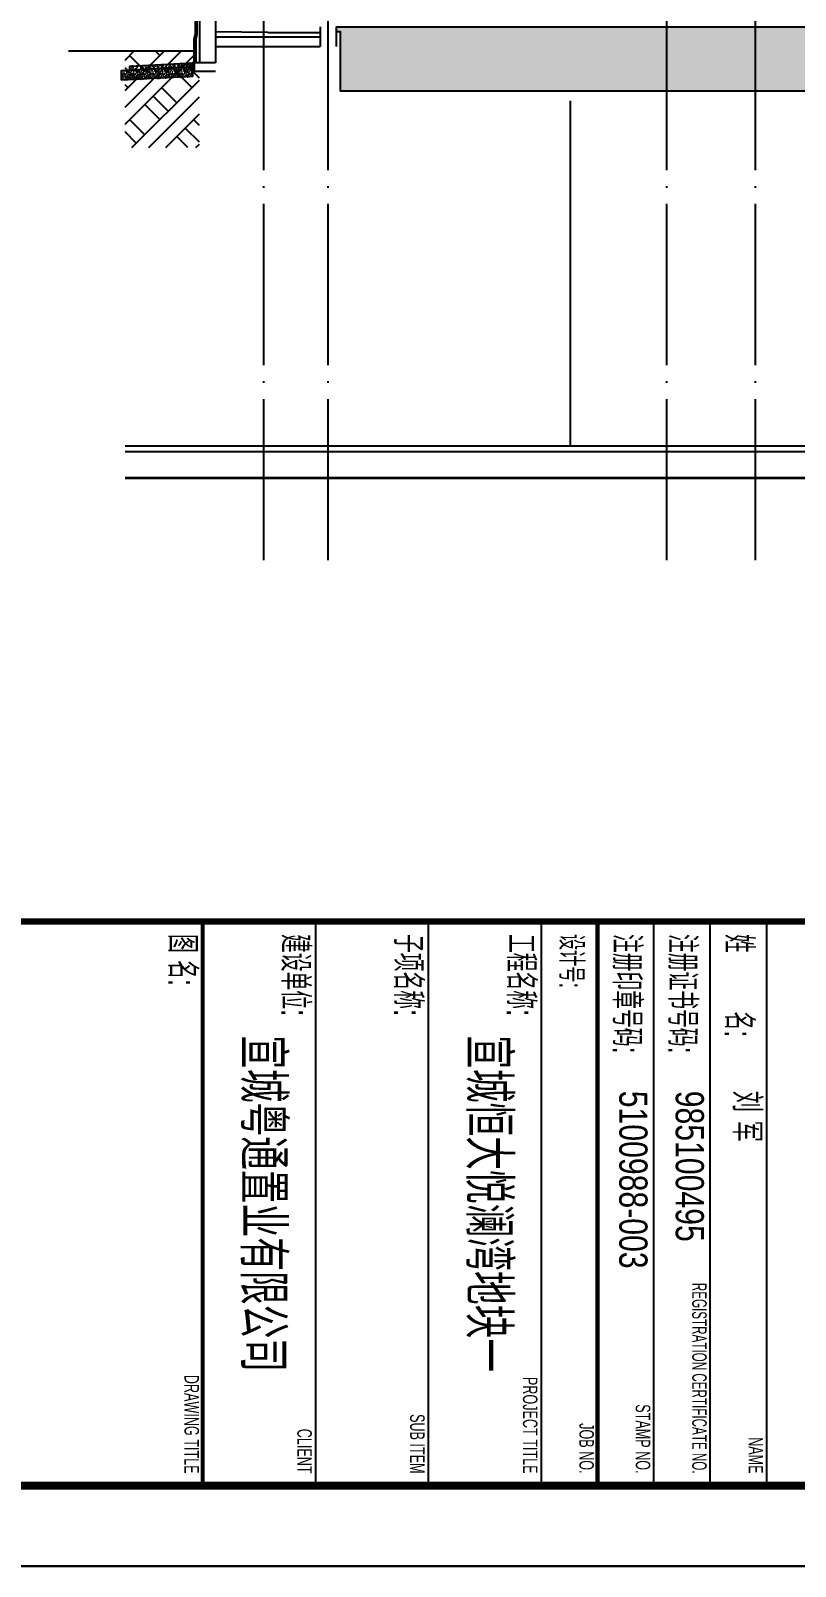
# Model space of a CAD drawing. Extents: x -12446 to 284554, y -295110 to 165007.
# Drawn here: x 244589 to 254076, y -274110 to -255057 of the extents above; entities that cross this region are included whole.
import ezdxf
from ezdxf.enums import TextEntityAlignment as Align

# ---------------------------------------------------------------- set-up
doc = ezdxf.new("R2010")
doc.units = 0
doc.header["$LTSCALE"] = 1000
doc.linetypes.add('AX-14-E$0$DASH', pattern=[0.35, 0.25, -0.1])
doc.linetypes.add('AX-14-E$0$DOTE', pattern=[2.42, 2, -0.2, 0.02, -0.2])
doc.layers.get('0').update_dxf_attribs({"linetype": 'CONTINUOUS'})
for name, color, linetype in [('A-Anno-Note', 241, 'CONTINUOUS'), ('A-Detl-Thin', 131, 'CONTINUOUS'), ('AX-14-E$0$A-Detl-Medm', 40, 'CONTINUOUS'), ('AX-14-E$0$A-Detl-Patt', 8, 'CONTINUOUS'), ('AX-14-E$0$A-Detl-Thin', 131, 'CONTINUOUS'), ('AX-14-E$0$A-detl-XH', 8, 'CONTINUOUS'), ('AX-14-E$0$A-Wall', 2, 'CONTINUOUS'), ('AX-14-E$0$AX-31-B01$0$A-Grid-Iden', 11, 'CONTINUOUS'), ('AX-31-B01$0$A-Grid-Iden', 11, 'CONTINUOUS')]:
    doc.layers.add(name, color=color, linetype=linetype)
doc.layers.add('AX-14-E$0$A-Grid', color=222, linetype='AX-14-E$0$DOTE', plot=False)
doc.styles.add('AX-TK-HF-20180023$0$AC-TK-CD-20180143-S001-JS$0$HZ', font='jzfz_ena.shx', dxfattribs={"width": 0.7, "bigfont": 'jzfz_cna.shx'})
doc.styles.add('AX-TK-HF-20190012-S001-TQ2$0$HZ', font='jzfz_ena.shx', dxfattribs={"width": 0.7, "bigfont": 'jzfz_cna.shx'})

# ---------------------------------------------------------------- blocks, each defined once
blk = doc.blocks.new('*U181')
at = {"color": 4}
blk.add_lwpolyline([(-831, -10), (10, -10), (10, 584), (-831, 584)], close=True, dxfattribs=at)
at = {"color": 4, "const_width": 1}
blk.add_lwpolyline([(-806, 0), (0, 0), (0, 574), (-806, 574)], close=True, dxfattribs=at)
at = {"color": 4, "const_width": 0.75}
blk.add_lwpolyline([(-70, 0), (-70, 574)], dxfattribs=at)
blk = doc.blocks.new('*U401')
at = {"color": 4}
blk.add_lwpolyline([(-831, -10), (10, -10), (10, 584), (-831, 584)], close=True, dxfattribs=at)
at = {"color": 4, "const_width": 1}
blk.add_lwpolyline([(-806, 0), (0, 0), (0, 574), (-806, 574)], close=True, dxfattribs=at)
at = {"color": 4, "const_width": 0.75}
blk.add_lwpolyline([(-70, 0), (-70, 574)], dxfattribs=at)
blk = doc.blocks.new('AX-TK-HF-20190012-S001-TQ2$0$A$C1AD07936')
at = {"color": 60, "style": 'AX-TK-HF-20190012-S001-TQ2$0$HZ', "width": 0.8}
for tag, p in [('工程项目', (-35, 235.53)), ('建设单位', (-35, 207.53))]:
    blk.add_attdef(tag, text='', height=5.5, dxfattribs=at).set_placement(p, align=Align.BOTTOM_CENTER)
at = {"color": 0, "style": 'AX-TK-HF-20190012-S001-TQ2$0$HZ', "width": 0.8}
for tag, p in [('设总1', (-40, 116.18)), ('设总2', (-40, 109.18))]:
    blk.add_attdef(tag, text='', height=3, dxfattribs=at).set_placement(p, align=Align.BOTTOM_CENTER)
blk = doc.blocks.new('AX-TK-HF-20190012-S001-TQ2$0$BZTQ')
at = {"color": 4}
for p, q in [((0, 275.68), (-70, 275.68)), ((0, 268.68), (-70, 268.68)), ((0, 261.68), (-70, 261.68)), ((-70, 247.68), (0, 247.68)), ((-70, 233.68), (0, 233.68)), ((-70, 233.68), (0, 233.68)), ((-70, 219.68), (0, 219.68))]:
    blk.add_line(p, q, dxfattribs=at)
at = {"color": 4, "const_width": 0.5}
for points in [[(0, 254.68), (-70, 254.68)], [(-70, 205.68), (0, 205.68)]]:
    blk.add_lwpolyline(points, dxfattribs=at)
at = {"style": 'AX-TK-HF-20190012-S001-TQ2$0$HZ'}
for s, width, p in [('NAME', 0.65, (-1.5, 273.43)), ('REGISTRATION CERTIFICATE NO.', 0.6, (-1.5, 266.43)), ('STAMP NO.', 0.65, (-1.5, 259.43)), ('JOB NO.', 0.65, (-1.5, 252.43)), ('PROJECT TITLE', 0.65, (-1.5, 245.43)), ('SUB ITEM', 0.65, (-1.5, 231.43)), ('CLIENT', 0.65, (-1.5, 217.43)), ('DRAWING TITLE', 0.65, (-1.5, 203.43))]:
    blk.add_text(s, height=1.8, dxfattribs=dict(at, width=width)).set_placement(p, align=Align.RIGHT)
at = {"style": 'AX-TK-HF-20190012-S001-TQ2$0$HZ', "width": 0.7}
for s, height, p in [('姓        名:', 3.5, (-68.45, 270.48)), ('注册证书号码:', 3.5, (-68.45, 263.46)), ('注册印章号码:', 3.5, (-68.45, 256.57)), ('设计号:', 3, (-68.45, 249.93)), ('工程名称:', 3.5, (-68.45, 243.43)), ('子项名称:', 3.5, (-68.45, 229.43)), ('建设单位:', 3.5, (-68.45, 215.43)), ('图 名:', 3.5, (-68.45, 201.43))]:
    blk.add_text(s, height=height, dxfattribs=at).set_placement(p)
blk = doc.blocks.new('AX-TK-HF-20190012-S001-TQ2')
blk.add_blockref('AX-TK-HF-20190012-S001-TQ2$0$BZTQ', (0, 0))
ref = blk.add_blockref('AX-TK-HF-20190012-S001-TQ2$0$A$C1AD07936', (0, 1.22))
ref.add_attrib('工程项目', '宣城恒大悦澜湾地块一', dxfattribs={"color": 60, "height": 5.5, "style": 'AX-TK-HF-20190012-S001-TQ2$0$HZ', "width": 0.8}).set_placement((-35, 236.75), align=Align.BOTTOM_CENTER)
ref.add_attrib('建设单位', '宣城粤通置业有限公司', dxfattribs={"color": 60, "height": 5.5, "style": 'AX-TK-HF-20190012-S001-TQ2$0$HZ', "width": 0.8}).set_placement((-35, 208.75), align=Align.BOTTOM_CENTER)
blk = doc.blocks.new('AX-14-E$0$A$C0AF705B0')
at = {"layer": 'AX-14-E$0$A-Detl-Patt'}
h = blk.add_hatch(dxfattribs=at)
h.set_pattern_fill('混凝土', color=256, scale=50)
h.set_pattern_definition([(50, (-245829.03, 261313.84), (358.6301, -31.37607), [37.5, -412.5]), (355, (-245829.03, 261313.84), (-69.37567, 376.09607), [30, -330]), (100.4514, (-245799.15, 261311.22), (289.2547, 344.71977), [31.8701, -350.57106]), (46.1842, (-245829.03, 261413.84), (533.6205, -82.7595), [56.25, -618.75]), (96.6356, (-245784.56, 261406.94), (467.33135, 487.0589), [47.80514, -525.8565]), (351.1842, (-245829.03, 261413.84), (467.331, 487.0593), [45, -495]), (21, (-245779.03, 261388.84), (298.45353, -201.30945), [37.5, -412.5]), (326, (-245779.03, 261388.84), (121.65767, 362.57502), [30, -330]), (71.4514, (-245754.16, 261372.06), (420.1113, 161.26525), [31.8701, -350.57106]), (37.5, (-245829.03, 261313.84), (6.079928, 166.446927), [0, -326, 0, -335, 0, -331.25]), (7.5, (-245829.03, 261313.84), (131.53477, 197.20586), [0, -191, 0, -318.5, 0, -126.25]), (327.5, (-245940.53, 261313.84), (266.91122, -11.277436), [0, -125, 0, -390, 0, -517.5]), (317.5, (-245990.53, 261313.84), (291.59308, 50.05249), [0, -162.5, 0, -259, 0, -367.5])])
h.paths.add_polyline_path([(13700, 979), (13700, 259), (2450, 259), (2450, 994), (2400, 994), (2400, 1059), (10400, 1059), (10400, 1039), (13900, 1039), (13900, 979)])
at = {"layer": 'AX-14-E$0$A-Detl-Thin'}
h = blk.add_hatch(color=256, dxfattribs=at)
h.dxf.hatch_style = 1
h.paths.add_polyline_path([(635, 609), (635, 905), (650, 965), (650, 1384), (635, 1384), (635, 1434), (655, 1434), (655, 1404), (670, 1404), (670, 963), (655, 903), (655, 609)])
for p, q in [((900, 1494), (900, 609)), ((900, 1059), (900, 934)), ((1550, 985), (900, 996)), ((1550, 985), (2200, 988)), ((2200, 1059), (2200, 814)), ((2400, 814), (2400, 1059)), ((900, 934), (2200, 934)), ((900, 934), (900, 814)), ((900, 814), (2200, 814)), ((635, 609), (635, 509)), ((900, 609), (700, 609)), ((635, 509), (900, 509))]:
    blk.add_line(p, q, dxfattribs=at)
for points in [[(700, 1494), (620, 1494), (620, 1434), (635, 1434), (635, 1384), (650, 1384), (650, 965), (635, 905), (635, 609)], [(620, 1494), (620, 1434), (700, 1434), (700, 609), (635, 609)], [(620, 1494), (620, 1434), (700, 1434), (700, 609), (635, 609)], [(635, 1434), (635, 1384), (650, 1384), (650, 965), (635, 905), (635, 609)]]:
    blk.add_lwpolyline(points, dxfattribs=at)
for points in [[(635, 609), (635, 905), (650, 965), (650, 1384), (635, 1384), (635, 1434), (655, 1434), (655, 1404), (670, 1404), (670, 963), (655, 903), (655, 609), (635, 609)], [(13700, 979), (13700, 259), (2450, 259), (2450, 994), (2400, 994), (2400, 1059), (10400, 1059), (10400, 1039), (13900, 1039), (13900, 979)]]:
    blk.add_lwpolyline(points, close=True, dxfattribs=at)
blk = doc.blocks.new('AX-14-E$0$A$C5B1F4B75')
at = {"layer": 'AX-14-E$0$A-detl-XH', "linetype": 'Continuous'}
blk.add_hatch(color=256, dxfattribs=at).paths.add_polyline_path([(0, 100), (-20, 100), (-20, 60), (0, 60)])
h = blk.add_hatch(dxfattribs=at)
h.set_pattern_fill('HOUND', color=256, scale=5, style=0)
h.set_pattern_definition([(180, (-66896.956, 2947.6813), (-9.525, 2.38125), [38.1, -19.05]), (90, (-66896.956, 2947.6813), (2.38125, -9.525), [38.1, -19.05])])
h.paths.add_polyline_path([(-20, 0), (-20, 60), (0, 60), (0, 0)])
at = {"layer": 'AX-14-E$0$A-Detl-Medm'}
for points in [[(0, 100), (-20, 100), (-20, 60), (0, 60)], [(-20, 60), (0, 60), (0, 0), (-20, 0)]]:
    blk.add_lwpolyline(points, close=True, dxfattribs=at)
blk = doc.blocks.new('AX-14-E$0$A$C743E540A')
at = {"layer": 'AX-14-E$0$A-Detl-Patt', "linetype": 'Continuous'}
h = blk.add_hatch(dxfattribs=at)
h.set_pattern_fill('混凝土', color=256, scale=10, style=0)
h.set_pattern_definition([(50, (834.904, -38425.974), (71.72602, -6.27521), [7.5, -82.5]), (355, (834.904, -38425.974), (-13.87513, 75.21921), [6, -66]), (100.4514, (840.88, -38426.5), (57.85094, 68.94395), [6.37402, -70.11421]), (46.1842, (834.9, -38405.97), (106.7241, -16.5519), [11.25, -123.75]), (96.6356, (843.8, -38407.35), (93.46627, 97.4118), [9.56103, -105.1713]), (351.1842, (834.9, -38405.97), (93.4662, 97.41186), [9, -99]), (21, (844.904, -38410.974), (59.690705, -40.26189), [7.5, -82.5]), (326, (844.904, -38410.974), (24.33153, 72.515), [6, -66]), (71.4514, (849.88, -38414.33), (84.02226, 32.25305), [6.37402, -70.11421]), (37.5, (834.904, -38425.974), (1.215986, 33.289385), [0, -65.2, 0, -67, 0, -66.25]), (7.5, (834.904, -38425.974), (26.306954, 39.44117), [0, -38.2, 0, -63.7, 0, -25.25]), (327.5, (812.604, -38425.974), (53.382244, -2.255487), [0, -25, 0, -78, 0, -103.5]), (317.5, (802.604, -38425.974), (58.318617, 10.0105), [0, -32.5, 0, -51.8, 0, -73.5])])
h.paths.add_polyline_path([(100, 125), (100, 175), (880, 214), (880, 164)])
at = {"layer": 'AX-14-E$0$A-Detl-Patt'}
h = blk.add_hatch(dxfattribs=at)
h.set_pattern_fill('加气混凝土', color=8, scale=10, style=0)
h.set_pattern_definition([(0, (870.3, -38462.57), (60, 120), [0, -120]), (0, (800.1, -38478.77), (60, 120), [0, -120]), (0, (839.1, -38479.97), (60, 120), [0, -120]), (0, (881.7, -38444.57), (60, 120), [0, -120]), (0, (831.9, -38485.97), (60, 120), [0, -120]), (0, (893.7, -38368.97), (60, 120), [0, -120]), (0, (857.1, -38378.57), (60, 120), [0, -120]), (0, (876.3, -38393.57), (60, 120), [0, -120]), (0, (778.5, -38395.97), (60, 120), [0, -120]), (0, (837.3, -38401.37), (60, 120), [0, -120]), (0, (814.5, -38431.97), (60, 120), [0, -120]), (0, (815.7, -38476.97), (60, 120), [0, -120]), (0, (860.7, -38481.77), (60, 120), [0, -120]), (0, (893.7, -38428.97), (60, 120), [0, -120]), (0, (781.5, -38447.57), (60, 120), [0, -120]), (0, (791.7, -38427.17), (60, 120), [0, -120]), (0, (838.5, -38435.57), (60, 120), [0, -120]), (0, (821.7, -38452.97), (60, 120), [0, -120]), (0, (812.1, -38413.37), (60, 120), [0, -120]), (0, (827.1, -38368.37), (60, 120), [0, -120]), (0, (786.3, -38472.77), (60, 120), [0, -120]), (0, (852.3, -38392.97), (60, 120), [0, -120]), (0, (796.5, -38391.17), (60, 120), [0, -120]), (0, (786.9, -38375.57), (60, 120), [0, -120]), (130.601294, (886.333, -38406.545), (-299.9999967, 360.0000016), [5.2683, -2207.4222]), (18.43495, (877.761, -38404.26), (299.999999, 119.999999), [5.42105, -753.52558]), (90, (877.76, -38409.4), (60, 120), [5.14286, -234.85713]), (161.56505, (882.904, -38411.117), (-300.0000015, 119.999991), [5.42105, -753.52558]), (53.1301, (882.904, -38411.117), (60, 120), [5.7143, -594.2857]), (135, (887.476, -38472.26), (-60.000007, 119.99999), [4.84873, -334.56252]), (45, (880.62, -38472.26), (60, 120), [4.84873, -334.56252]), (135, (884.047, -38475.69), (-60.000007, 119.99999), [4.84873, -334.56252]), (45, (884.047, -38475.69), (60, 120), [4.84873, -334.56252]), (116.56505, (829.76, -38391.69), (-1e-05, 240), [6.38877, -127.7753]), (180, (826.9, -38385.97), (-60, 120), [6.85714, -113.14285]), (63.43495, (817.19, -38391.69), (5e-07, 240), [6.38877, -127.7753]), (116.56505, (820.05, -38397.4), (-1e-05, 240), [6.38877, -127.7753]), (0, (820.05, -38397.4), (60, 120), [6.85714, -113.14285]), (63.43495, (826.9, -38397.4), (5e-07, 240), [6.38877, -127.7753]), (107.102728, (874.9043, -38432.2595), (-179.9999931, 600.00000097), [7.77227, -3256.5805]), (143.972626, (872.619, -38424.831), (-1139.9999855, 839.999999), [7.77227, -1624.404]), (180, (866.33, -38420.26), (-60, 120), [7.42857, -112.57142]), (36.027373, (852.619, -38424.831), (1139.9999916, 839.999991), [7.77227, -1624.404]), (71.56505, (850.333, -38431.688), (180.000001, 599.999999), [7.22806, -751.71856]), (107.102728, (852.6186, -38439.1167), (-179.9999931, 600.00000097), [7.77227, -3256.5805]), (143.972626, (858.904, -38443.688), (-1139.9999855, 839.999999), [7.77227, -1624.404]), (0, (858.9, -38443.69), (60, 120), [7.42857, -112.57142]), (36.027373, (866.333, -38443.688), (1139.9999916, 839.999991), [7.77227, -1624.404]), (71.56505, (872.619, -38439.117), (180.000001, 599.999999), [7.22806, -751.71856]), (150.25512, (876.047, -38376.26), (-180.0000004, 119.9999985), [4.607, -962.86392]), (90, (872.05, -38378.545), (60, 120), [4.57143, -235.42855]), (29.74488, (872.047, -38378.545), (180, 119.9999994), [4.607, -962.86392]), (116.56505, (848.05, -38461.4), (-1e-05, 240), [6.38877, -127.7753]), (168.690067, (845.19, -38455.688), (-540.0000004, 119.999997), [5.82745, -1217.9371]), (41.185925, (834.9043, -38458.545), (1499.9999909, 1319.99998846), [6.07437, -2545.1604]), (90, (834.904, -38464.26), (60, 120), [5.7143, -234.2857]), (138.814074, (839.476, -38468.2595), (-1499.9999733, 1320.0000084), [6.07437, -2545.1604]), (16.699244, (839.476, -38468.2595), (1979.9999851, 599.9999937), [5.9659, -2499.7075]), (60.945396, (845.19, -38466.545), (59.9999998, 119.9999989), [5.8832, -2465.0679]), (109.983106, (797.7615, -38411.1167), (-300.0000011, 839.9999978), [6.6884, -2802.4395]), (155.556045, (795.476, -38404.831), (-780.000003, 359.9999925), [6.9046, -2893.0263]), (24.443955, (782.9043, -38404.831), (780.0000004, 359.9999983), [6.9046, -2893.0263]), (70.016893, (780.6186, -38411.1167), (300.0000009, 839.9999979), [6.6884, -2802.4395]), (109.983106, (782.9043, -38417.4024), (-300.0000011, 839.9999978), [6.6884, -2802.4395]), (160.016893, (789.19, -38419.688), (-300.0000002, 119.9999945), [6.6884, -1397.8755]), (19.983107, (789.19, -38419.688), (299.9999984, 119.9999998), [6.6884, -1397.8755]), (70.016893, (795.476, -38417.4024), (300.0000009, 839.9999979), [6.6884, -2802.4395]), (122.005383, (842.333, -38421.974), (-60.000008, 119.999994), [5.39085, -1126.6868]), (18.43495, (834.333, -38419.117), (299.999999, 119.999999), [5.42105, -753.52558]), (90, (834.33, -38424.26), (60, 120), [5.14286, -234.85713]), (161.56505, (839.476, -38425.974), (-300.0000015, 119.999991), [5.42105, -753.52558]), (54.462322, (839.476, -38425.974), (419.9999994, 599.9999991), [4.9156, -2059.6423]), (116.56505, (807.48, -38451.12), (-1e-05, 240), [6.38877, -127.7753]), (180, (804.62, -38445.4), (-60, 120), [6.2857, -113.71428]), (59.036243, (794.904, -38451.117), (60.0000002, 119.9999994), [6.66395, -1392.7644]), (120.963756, (798.333, -38456.831), (-60.0000082, 119.9999945), [6.66395, -1392.7644]), (0, (798.33, -38456.83), (60, 120), [6.2857, -113.71428]), (63.43495, (804.62, -38456.83), (5e-07, 240), [6.38877, -127.7753])])
h.paths.add_polyline_path([(0, 0), (0, 120), (880, 164), (880, 44)])
at = {"layer": 'AX-14-E$0$A-Wall', "linetype": 'Continuous'}
blk.add_line((900, 214), (900, 114), dxfattribs=at)
at = {"layer": 'AX-14-E$0$A-Wall'}
for points in [[(100, 125), (100, 175), (880, 214), (880, 164)], [(0, 0), (0, 120), (880, 164), (880, 44)]]:
    blk.add_lwpolyline(points, close=True, dxfattribs=at)
at = {"layer": 'AX-14-E$0$A-detl-XH'}
blk.add_blockref('AX-14-E$0$A$C5B1F4B75', (900, 114), dxfattribs=at)
blk = doc.blocks.new('AX-14-E')
at = {"layer": 'AX-14-E$0$A-Detl-Patt'}
h = blk.add_hatch(dxfattribs=at)
h.set_pattern_fill('夯实土壤', color=256, scale=100)
h.set_pattern_definition([(45, (-102721.75, -401606.7), (-397.394, 397.394), []), (45, (-102511.75, -401606.7), (-397.394, 397.394), []), (45, (-102301.75, -401606.7), (-397.394, 397.394), []), (135, (-102721.75, -401606.7), (-397.394, -397.394), [265, -297]), (135, (-102616.75, -401501.7), (-397.394, -397.394), [265, -297]), (135, (-102511.75, -401396.7), (-397.394, -397.394), [265, -297])])
h.paths.add_polyline_path([(245759, -255307), (246617, -255307), (246617, -255557), (246682, -255557), (246682, -256507), (245759, -256507)])
at = {"layer": 'AX-14-E$0$A-Detl-Thin'}
for p, q in [((245056, -255307), (246617, -255307)), ((251282, -255927), (251282, -260207))]:
    blk.add_line(p, q, dxfattribs=at)
blk.add_lwpolyline([(225154, -190010), (284554, -190010), (284554, -274110), (225154, -274110)], close=True, dxfattribs=at)
for points in [[(245759, -260207), (254882, -260207), (258882, -260607), (262927, -260607)], [(245759, -260277), (254732, -260277), (258879, -260677), (262927, -260677)]]:
    blk.add_lwpolyline(points, dxfattribs=at)
at = {"layer": 'AX-14-E$0$A-Detl-Thin', "linetype": 'AX-14-E$0$DASH', "const_width": 30}
blk.add_lwpolyline([(245759, -260607), (254382, -260607), (254382, -261007), (262927, -261007)], dxfattribs=at)
at = {"layer": 'AX-14-E$0$A-Grid'}
for p, q in [((247482, -261627), (247482, -196459)), ((248282, -261627), (248282, -196459)), ((252482, -261627), (252482, -196459)), ((253582, -261627), (253582, -196459)), ((245759, -260207), (263970, -260207))]:
    blk.add_line(p, q, dxfattribs=at)
blk.add_blockref('AX-14-E$0$A$C743E540A', (245717, -255671))
at = {"xscale": 100, "yscale": 100, "zscale": 100, "rotation": 270}
blk.add_blockref('AX-TK-HF-20190012-S001-TQ2', (226154, -273110), dxfattribs=at)
at = {"layer": 'AX-14-E$0$A-Wall'}
blk.add_blockref('AX-14-E$0$A$C0AF705B0', (245982, -256066), dxfattribs=at)
at = {"layer": 'AX-14-E$0$AX-31-B01$0$A-Grid-Iden', "linetype": 'ByBlock', "xscale": 100, "yscale": 100, "zscale": 100, "rotation": 270}
blk.add_blockref('*U401', (226154, -273110), dxfattribs=at)
blk = doc.blocks.new('AX-TK-HF-20180023$0$AC-TK-CD-20180143-S001-JS$0$X-TQ-2')
at = {"color": 0, "style": 'AX-TK-HF-20180023$0$AC-TK-CD-20180143-S001-JS$0$HZ', "width": 0.8}
for tag, p in [('注册人', (-49, 270.18)), ('注册证书号码', (-49, 263.43)), ('注册印章号码', (-49, 256.43))]:
    blk.add_attdef(tag, p, '', height=3.5, dxfattribs=at)
blk.add_attdef('图别', text='', height=3, dxfattribs=at).set_placement((-18.14, 172.58), align=Align.CENTER)
for tag, p in [('专业负责人1', (-40, 130.18)), ('专业负责人2', (-40, 123.18)), ('审核人', (-40, 102.18)), ('审定人', (-40, 95.18))]:
    blk.add_attdef(tag, text='', height=3, dxfattribs=at).set_placement(p, align=Align.BOTTOM_CENTER)
blk = doc.blocks.new('reyahrehage')
ref = blk.add_blockref('AX-TK-HF-20180023$0$AC-TK-CD-20180143-S001-JS$0$X-TQ-2', (-65400.6, -26453.3), dxfattribs=dict(xscale=50, yscale=50, zscale=50, rotation=270))
ref.add_attrib('注册人', '刘 军', (-51875.5, -24003.3), dxfattribs={"color": 0, "height": 175, "rotation": 270, "style": 'AX-TK-HF-20180023$0$AC-TK-CD-20180143-S001-JS$0$HZ', "width": 0.8})
ref.add_attrib('注册证书号码', '985100495', (-52229.3, -24003.3), dxfattribs={"color": 0, "height": 175, "rotation": 270, "style": 'AX-TK-HF-20180023$0$AC-TK-CD-20180143-S001-JS$0$HZ', "width": 0.8})
ref.add_attrib('注册印章号码', '5100988-003', (-52579.3, -24003.3), dxfattribs={"color": 0, "height": 175, "rotation": 270, "style": 'AX-TK-HF-20180023$0$AC-TK-CD-20180143-S001-JS$0$HZ', "width": 0.8})

msp = doc.modelspace()

# ---------------------------------------------------------------- linework, layer by layer
at = {"layer": 'A-Detl-Thin'}
msp.add_lwpolyline([(225154, -190010), (284554, -190010), (284554, -274110), (225154, -274110)], close=True, dxfattribs=at)

# ---------------------------------------------------------------- block references
at = {"layer": 'AX-31-B01$0$A-Grid-Iden', "linetype": 'ByBlock', "xscale": 100, "yscale": 100, "zscale": 100, "rotation": 270}
msp.add_blockref('*U181', (226154, -273110), dxfattribs=at)

# ---------------------------------------------------------------- next in the draw order: block references
at = {"layer": 'A-Anno-Note'}
msp.add_blockref('AX-14-E', (0, 0), dxfattribs=at)

# ---------------------------------------------------------------- next in the draw order: block references
at = {"xscale": 2, "yscale": 2, "zscale": 2}
msp.add_blockref('reyahrehage', (357051, -220203), dxfattribs=at)

doc.saveas('drawing.dxf')
